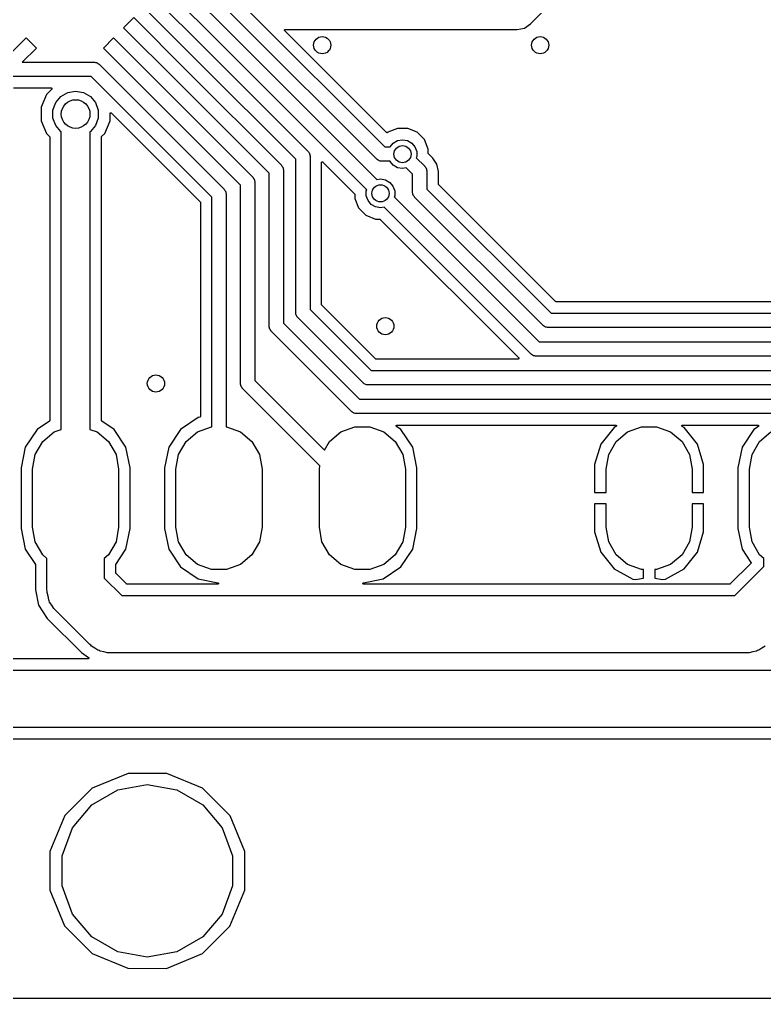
# Model space of a CAD drawing. Extents: x 0.3 to 75.7, y -92.7 to -0.5.
# Drawn here: x 23.12 to 36.11, y -92.72 to -75.65 of the extents above; entities that cross this region are included whole.
import ezdxf

# ---------------------------------------------------------------- set-up
doc = ezdxf.new("R2010")
doc.units = 0
doc.header["$MEASUREMENT"] = 0
doc.layers.add('BLACK', color=7, linetype='CONTINUOUS')

msp = doc.modelspace()

# ---------------------------------------------------------------- linework, layer by layer
at = {"layer": 'Black'}
for p, q in [((26.9168, -75.6543), (25.9976, -74.735)), ((25.8208, -74.9118), (26.74, -75.831)), ((26.5633, -76.0078), (25.644, -75.0886)), ((32.0307, -75.7289), (32.7286, -75.0311)), ((25.4672, -75.2653), (26.3865, -76.1846)), ((26.2097, -76.3614), (25.2905, -75.4421)), ((24.9369, -75.7957), (25.1137, -75.6189)), ((25.1137, -75.6189), (26.0329, -76.5381)), ((27.0936, -75.4775), (29.4911, -77.875)), ((25.8562, -76.7149), (24.9369, -75.7957)), ((29.351, -78.0884), (26.9168, -75.6543)), ((31.7987, -75.825), (31.9243, -75.8)), ((31.9243, -75.8), (32.0307, -75.7289)), ((26.74, -75.831), (26.74, -75.831)), ((26.74, -75.831), (29.3531, -78.444)), ((27.7424, -75.8391), (27.7425, -75.8374)), ((27.7425, -75.8397), (27.7424, -75.8391)), ((27.7425, -75.8357), (27.7427, -75.8352)), ((27.7425, -75.8374), (27.7425, -75.8357)), ((27.7425, -75.8403), (27.7425, -75.8397)), ((27.7431, -75.8419), (27.7425, -75.8403)), ((27.7427, -75.8352), (27.7428, -75.8346)), ((27.7428, -75.8346), (27.7435, -75.8331)), ((27.7436, -75.8435), (27.7431, -75.8419)), ((27.7435, -75.8331), (27.7441, -75.8315)), ((27.7439, -75.844), (27.7436, -75.8435)), ((27.7441, -75.8445), (27.7439, -75.844)), ((27.7441, -75.8315), (27.7445, -75.8311)), ((27.7452, -75.8458), (27.7441, -75.8445)), ((27.7445, -75.8311), (27.7447, -75.8305)), ((27.7447, -75.8305), (27.7459, -75.8293)), ((27.7462, -75.8472), (27.7452, -75.8458)), ((27.7459, -75.8293), (27.747, -75.828)), ((29.5221, -77.6232), (27.7462, -75.8472)), ((27.747, -75.828), (27.7475, -75.8278)), ((27.7475, -75.8278), (27.7479, -75.8274)), ((27.7479, -75.8274), (27.7494, -75.8266)), ((27.7494, -75.8266), (27.7509, -75.8258)), ((27.7509, -75.8258), (27.7515, -75.8257)), ((27.7515, -75.8257), (27.752, -75.8254)), ((27.752, -75.8254), (27.7537, -75.8253)), ((27.7537, -75.8253), (27.7553, -75.825)), ((27.7553, -75.825), (31.7987, -75.825)), ((22.3206, -76.8917), (23.2399, -75.9724)), ((23.2399, -75.9724), (23.4166, -76.1492)), ((24.5834, -76.1492), (24.7601, -75.9724)), ((24.7601, -75.9724), (25.6794, -76.8917)), ((29.1761, -78.6207), (26.5633, -76.0078)), ((26.5633, -76.0078), (26.5633, -76.0078)), ((23.4166, -76.1492), (23.1704, -76.3955)), ((25.5026, -77.0685), (24.5834, -76.1492)), ((26.3865, -76.1846), (28.151, -77.949)), ((23.1704, -76.3955), (24.4205, -76.3955)), ((24.4205, -76.3955), (24.4259, -76.3964)), ((24.4259, -76.3964), (24.4314, -76.3959)), ((24.4314, -76.3959), (24.4471, -76.4002)), ((24.4471, -76.4002), (24.4632, -76.403)), ((24.4632, -76.403), (24.468, -76.4057)), ((24.468, -76.4057), (24.4733, -76.4072)), ((24.4733, -76.4072), (24.4867, -76.4165)), ((24.4867, -76.4165), (24.5008, -76.4247)), ((24.5008, -76.4247), (24.5043, -76.4289)), ((24.5043, -76.4289), (24.5088, -76.4321)), ((24.5088, -76.4321), (26.6884, -78.6116)), ((27.9376, -78.0892), (26.2097, -76.3614)), ((24.3687, -76.6455), (22.9204, -76.6455)), ((26.475, -78.7518), (24.3687, -76.6455)), ((26.0329, -76.5381), (26.0329, -76.5381)), ((26.0329, -76.5381), (27.6884, -78.1936)), ((27.475, -78.3338), (25.8562, -76.7149)), ((25.8562, -76.7149), (25.8562, -76.7149)), ((23.0145, -76.8455), (23.6746, -76.8455)), ((23.5916, -76.9597), (23.5001, -77.1801)), ((23.6838, -76.8677), (23.5916, -76.9597)), ((23.6746, -76.8455), (23.6763, -76.8458)), ((23.6763, -76.8458), (23.678, -76.8459)), ((23.678, -76.8459), (23.6785, -76.8461)), ((23.6785, -76.8461), (23.6791, -76.8462)), ((23.6791, -76.8462), (23.6806, -76.8471)), ((23.6806, -76.8471), (23.6821, -76.8478)), ((23.6821, -76.8478), (23.6825, -76.8482)), ((23.6825, -76.8482), (23.683, -76.8485)), ((23.683, -76.8485), (23.6841, -76.8498)), ((23.6848, -76.8663), (23.6838, -76.8677)), ((23.6841, -76.8498), (23.6853, -76.851)), ((23.6859, -76.865), (23.6848, -76.8663)), ((23.6853, -76.851), (23.6855, -76.8515)), ((23.6855, -76.8515), (23.6859, -76.852)), ((23.6859, -76.852), (23.6865, -76.8536)), ((23.6861, -76.8644), (23.6859, -76.865)), ((23.6864, -76.864), (23.6861, -76.8644)), ((23.6869, -76.8623), (23.6864, -76.864)), ((23.6865, -76.8536), (23.6872, -76.8551)), ((23.6874, -76.8607), (23.6869, -76.8623)), ((23.6872, -76.8551), (23.6873, -76.8557)), ((23.6873, -76.8557), (23.6874, -76.8562)), ((23.6874, -76.8562), (23.6874, -76.8579)), ((23.6874, -76.8579), (23.6876, -76.8596)), ((23.6876, -76.8596), (23.6874, -76.8601)), ((23.6874, -76.8601), (23.6874, -76.8607)), ((23.7523, -77.0992), (23.8419, -76.9924)), ((23.8419, -76.9924), (23.9627, -76.9227)), ((23.9627, -76.9227), (24.1, -76.8985)), ((24.1, -76.8985), (24.2373, -76.9227)), ((24.2373, -76.9227), (24.3581, -76.9924)), ((24.3581, -76.9924), (24.4477, -77.0992)), ((25.6794, -76.8917), (25.6794, -76.8917)), ((25.6794, -76.8917), (27.1884, -78.4007)), ((23.7046, -77.2303), (23.7523, -77.0992)), ((24.4477, -77.0992), (24.4954, -77.2303)), ((26.975, -78.5409), (25.5026, -77.0685)), ((25.5026, -77.0685), (25.5026, -77.0685)), ((23.5001, -77.1801), (23.4999, -77.4188)), ((23.7046, -77.3697), (23.7046, -77.2303)), ((24.4954, -77.2303), (24.4954, -77.3697)), ((24.6999, -77.4199), (24.7, -77.291)), ((24.7, -77.291), (24.7003, -77.2893)), ((24.7003, -77.2893), (24.7005, -77.2876)), ((24.7005, -77.2876), (24.7007, -77.2871)), ((24.7007, -77.2871), (24.7008, -77.2866)), ((24.7008, -77.2866), (24.7016, -77.2851)), ((24.7016, -77.2851), (24.7024, -77.2836)), ((24.7024, -77.2836), (24.7028, -77.2831)), ((24.7028, -77.2831), (24.7031, -77.2826)), ((24.7031, -77.2826), (24.7044, -77.2816)), ((24.7044, -77.2816), (24.7056, -77.2804)), ((24.7056, -77.2804), (24.7061, -77.2801)), ((24.7061, -77.2801), (24.7065, -77.2797)), ((24.7065, -77.2797), (24.7081, -77.2792)), ((24.7081, -77.2792), (24.7096, -77.2785)), ((24.7096, -77.2785), (24.7102, -77.2784)), ((24.7102, -77.2784), (24.7108, -77.2782)), ((24.7108, -77.2782), (24.7125, -77.2782)), ((24.7125, -77.2782), (24.7141, -77.2781)), ((24.7141, -77.2781), (24.7147, -77.2782)), ((24.7147, -77.2782), (24.7153, -77.2782)), ((24.7153, -77.2782), (24.7169, -77.2788)), ((24.7169, -77.2788), (24.7185, -77.2792)), ((24.7185, -77.2792), (24.719, -77.2796)), ((24.719, -77.2796), (24.7195, -77.2798)), ((24.7195, -77.2798), (24.7208, -77.2808)), ((24.7208, -77.2808), (24.7222, -77.2818)), ((24.7222, -77.2818), (26.2712, -78.8308)), ((23.4999, -77.4188), (23.591, -77.6394)), ((23.7523, -77.5008), (23.7046, -77.3697)), ((23.8419, -77.6076), (23.7523, -77.5008)), ((24.4477, -77.5008), (24.3581, -77.6076)), ((24.4954, -77.3697), (24.4477, -77.5008)), ((24.6084, -77.6403), (24.6999, -77.4199)), ((23.591, -77.6394), (23.6462, -77.6947)), ((23.85, -77.6123), (23.8419, -77.6076)), ((23.85, -82.8002), (23.85, -77.6123)), ((24.3581, -77.6076), (24.35, -77.6123)), ((24.35, -77.6123), (24.35, -82.8002)), ((24.5538, -77.6948), (24.6084, -77.6403)), ((29.5231, -77.6238), (29.5221, -77.6232)), ((29.5239, -77.6246), (29.5231, -77.6238)), ((29.5249, -77.6251), (29.5239, -77.6246)), ((29.5258, -77.6258), (29.5249, -77.6251)), ((29.5269, -77.6261), (29.5258, -77.6258)), ((29.528, -77.6265), (29.5269, -77.6261)), ((29.5291, -77.6266), (29.528, -77.6265)), ((29.5302, -77.6269), (29.5291, -77.6266)), ((29.5313, -77.6268), (29.5302, -77.6269)), ((29.5325, -77.6269), (29.5313, -77.6268)), ((29.5336, -77.6266), (29.5325, -77.6269)), ((29.5347, -77.6265), (29.5336, -77.6266)), ((29.5357, -77.6261), (29.5347, -77.6265)), ((29.5368, -77.6258), (29.5357, -77.6261)), ((29.5378, -77.6251), (29.5368, -77.6258)), ((29.5388, -77.6246), (29.5378, -77.6251)), ((29.5396, -77.6238), (29.5388, -77.6246)), ((29.5405, -77.6232), (29.5396, -77.6238)), ((29.5454, -77.6183), (29.5405, -77.6232)), ((29.7109, -77.5499), (29.5454, -77.6183)), ((29.8899, -77.5501), (29.7109, -77.5499)), ((30.0552, -77.6187), (29.8899, -77.5501)), ((30.1817, -77.7454), (30.0552, -77.6187)), ((23.6462, -77.6947), (23.6465, -77.6951)), ((23.6465, -77.6951), (23.647, -77.6955)), ((23.647, -77.6955), (23.6478, -77.697)), ((23.6478, -77.697), (23.6488, -77.6984)), ((23.6488, -77.6984), (23.6489, -77.6989)), ((23.6489, -77.6989), (23.6492, -77.6994)), ((23.6492, -77.6994), (23.6495, -77.7011)), ((23.6495, -77.7011), (23.65, -77.7027)), ((23.65, -77.7027), (23.6499, -77.7033)), ((23.6499, -77.7033), (23.65, -77.7039)), ((23.65, -77.7039), (23.65, -82.6448)), ((24.55, -77.7028), (24.5505, -77.7012)), ((24.5501, -77.7034), (24.55, -77.7028)), ((24.55, -77.704), (24.5501, -77.7034)), ((24.55, -82.6448), (24.55, -77.704)), ((24.5505, -77.7012), (24.5508, -77.6995)), ((24.5508, -77.6995), (24.5511, -77.699)), ((24.5511, -77.699), (24.5512, -77.6985)), ((24.5512, -77.6985), (24.5522, -77.6971)), ((24.5522, -77.6971), (24.553, -77.6956)), ((24.553, -77.6956), (24.5535, -77.6952)), ((24.5535, -77.6952), (24.5538, -77.6948)), ((29.5827, -77.8745), (29.6387, -77.8078)), ((29.6387, -77.8078), (29.7142, -77.7642)), ((29.7142, -77.7642), (29.8, -77.749)), ((29.8, -77.749), (29.8858, -77.7642)), ((29.8858, -77.7642), (29.9613, -77.8078)), ((29.9613, -77.8078), (30.0173, -77.8745)), ((30.2501, -77.9109), (30.1817, -77.7454)), ((28.151, -77.949), (28.1541, -77.9536)), ((28.1541, -77.9536), (28.1583, -77.9571)), ((28.1583, -77.9571), (28.1665, -77.9712)), ((28.1665, -77.9712), (28.1759, -77.9846)), ((28.1759, -77.9846), (28.1773, -77.9899)), ((28.1773, -77.9899), (28.18, -77.9947)), ((28.18, -77.9947), (28.1829, -78.0108)), ((28.1829, -78.0108), (28.1871, -78.0265)), ((29.4911, -77.875), (29.5825, -77.875)), ((29.5825, -77.875), (29.5827, -77.8745)), ((30.0173, -77.8745), (30.0471, -77.9564)), ((30.0471, -77.9564), (30.0471, -78.0436)), ((30.25, -77.985), (30.2501, -77.9109)), ((30.2501, -77.9856), (30.25, -77.985)), ((30.2501, -77.9861), (30.2501, -77.9856)), ((30.2505, -77.9878), (30.2501, -77.9861)), ((30.2508, -77.9894), (30.2505, -77.9878)), ((30.2511, -77.9899), (30.2508, -77.9894)), ((30.2512, -77.9905), (30.2511, -77.9899)), ((30.2522, -77.9919), (30.2512, -77.9905)), ((30.253, -77.9934), (30.2522, -77.9919)), ((30.2535, -77.9937), (30.253, -77.9934)), ((30.2538, -77.9942), (30.2535, -77.9937)), ((30.3289, -78.0693), (30.2538, -77.9942)), ((27.9376, -80.7626), (27.9376, -78.0892)), ((28.1871, -78.0265), (28.1866, -78.032)), ((28.1866, -78.032), (28.1876, -78.0374)), ((28.1876, -78.0374), (28.1876, -80.7108)), ((28.3876, -78.1463), (28.3879, -78.1447)), ((28.3876, -80.6226), (28.3876, -78.1463)), ((28.3879, -78.1447), (28.388, -78.143)), ((28.388, -78.143), (28.3882, -78.1425)), ((28.3882, -78.1425), (28.3883, -78.1419)), ((28.3883, -78.1419), (28.3892, -78.1404)), ((28.3892, -78.1404), (28.3899, -78.1389)), ((28.3899, -78.1389), (28.3903, -78.1385)), ((28.3903, -78.1385), (28.3906, -78.138)), ((28.3906, -78.138), (28.3919, -78.1369)), ((28.3919, -78.1369), (28.3931, -78.1357)), ((28.3931, -78.1357), (28.3936, -78.1354)), ((28.3936, -78.1354), (28.3941, -78.1351)), ((28.3941, -78.1351), (28.3957, -78.1345)), ((28.3957, -78.1345), (28.3972, -78.1338)), ((28.3972, -78.1338), (28.3978, -78.1337)), ((28.3978, -78.1337), (28.3983, -78.1335)), ((28.3983, -78.1335), (28.4, -78.1335)), ((28.4, -78.1335), (28.4017, -78.1334)), ((28.4017, -78.1334), (28.4022, -78.1335)), ((28.4022, -78.1335), (28.4028, -78.1335)), ((28.4028, -78.1335), (28.4044, -78.1341)), ((28.4044, -78.1341), (28.4061, -78.1346)), ((28.4061, -78.1346), (28.4065, -78.1349)), ((28.4065, -78.1349), (28.4071, -78.1351)), ((28.4071, -78.1351), (28.4084, -78.1362)), ((28.4084, -78.1362), (28.4098, -78.1371)), ((28.4098, -78.1371), (28.9623, -78.6897)), ((29.3555, -78.0915), (29.351, -78.0884)), ((29.359, -78.0958), (29.3555, -78.0915)), ((29.3731, -78.1039), (29.359, -78.0958)), ((29.3865, -78.1133), (29.3731, -78.1039)), ((29.3918, -78.1147), (29.3865, -78.1133)), ((29.3966, -78.1175), (29.3918, -78.1147)), ((29.4127, -78.1203), (29.3966, -78.1175)), ((29.4284, -78.1245), (29.4127, -78.1203)), ((29.4339, -78.124), (29.4284, -78.1245)), ((29.4393, -78.125), (29.4339, -78.124)), ((29.5825, -78.125), (29.4393, -78.125)), ((29.5827, -78.1255), (29.5825, -78.125)), ((29.6387, -78.1922), (29.5827, -78.1255)), ((30.0471, -78.0436), (30.04, -78.0632)), ((30.04, -78.0632), (30.1884, -78.2116)), ((30.4, -78.1757), (30.3289, -78.0693)), ((30.425, -78.3013), (30.4, -78.1757)), ((27.475, -81), (27.475, -78.3338)), ((27.6884, -78.1936), (27.6915, -78.1981)), ((27.6915, -78.1981), (27.6958, -78.2016)), ((27.6958, -78.2016), (27.7039, -78.2158)), ((27.7039, -78.2158), (27.7133, -78.2292)), ((27.7133, -78.2292), (27.7147, -78.2345)), ((27.7147, -78.2345), (27.7175, -78.2392)), ((27.7175, -78.2392), (27.7203, -78.2553)), ((27.7203, -78.2553), (27.7245, -78.2711)), ((27.7245, -78.2711), (27.724, -78.2766)), ((27.724, -78.2766), (27.725, -78.282)), ((27.725, -78.282), (27.725, -80.9482)), ((29.7142, -78.2358), (29.6387, -78.1922)), ((29.8, -78.251), (29.7142, -78.2358)), ((29.8631, -78.2398), (29.8, -78.251)), ((29.975, -78.3518), (29.8631, -78.2398)), ((29.975, -78.6607), (29.975, -78.3518)), ((30.1884, -78.2116), (30.1915, -78.2161)), ((30.1915, -78.2161), (30.1958, -78.2197)), ((30.1958, -78.2197), (30.2039, -78.2338)), ((30.2039, -78.2338), (30.2133, -78.2472)), ((30.2133, -78.2472), (30.2147, -78.2525)), ((30.2147, -78.2525), (30.2175, -78.2572)), ((30.2175, -78.2572), (30.2203, -78.2733)), ((30.2203, -78.2733), (30.2245, -78.2891)), ((30.2245, -78.2891), (30.224, -78.2946)), ((30.224, -78.2946), (30.225, -78.3)), ((30.225, -78.3), (30.225, -78.6089)), ((30.425, -78.5207), (30.425, -78.3013)), ((27.1884, -78.4007), (27.1915, -78.4052)), ((27.1915, -78.4052), (27.1958, -78.4087)), ((27.1958, -78.4087), (27.2039, -78.4229)), ((27.2039, -78.4229), (27.2133, -78.4363)), ((27.2133, -78.4363), (27.2147, -78.4416)), ((27.2147, -78.4416), (27.2175, -78.4463)), ((27.2175, -78.4463), (27.2203, -78.4624)), ((27.2203, -78.4624), (27.2245, -78.4782)), ((27.2245, -78.4782), (27.224, -78.4837)), ((27.224, -78.4837), (27.225, -78.4891)), ((27.225, -78.4891), (27.225, -81.9482)), ((29.3531, -78.444), (29.4161, -78.4329)), ((29.4161, -78.4329), (29.5019, -78.4481)), ((29.5019, -78.4481), (29.5774, -78.4916)), ((29.5774, -78.4916), (29.6334, -78.5584)), ((30.4251, -78.5212), (30.425, -78.5207)), ((30.425, -78.5218), (30.4251, -78.5212)), ((30.4255, -78.5234), (30.425, -78.5218)), ((30.4258, -78.5251), (30.4255, -78.5234)), ((30.4261, -78.5256), (30.4258, -78.5251)), ((30.4262, -78.5262), (30.4261, -78.5256)), ((30.4272, -78.5275), (30.4262, -78.5262)), ((30.428, -78.529), (30.4272, -78.5275)), ((30.4285, -78.5294), (30.428, -78.529)), ((30.4288, -78.5298), (30.4285, -78.5294)), ((32.4702, -80.5712), (30.4288, -78.5298)), ((26.6884, -78.6116), (26.6915, -78.6161)), ((26.6915, -78.6161), (26.6958, -78.6197)), ((26.6958, -78.6197), (26.7039, -78.6338)), ((26.7039, -78.6338), (26.7133, -78.6472)), ((26.7133, -78.6472), (26.7147, -78.6525)), ((26.7147, -78.6525), (26.7175, -78.6572)), ((26.7175, -78.6572), (26.7203, -78.6733)), ((26.7203, -78.6733), (26.7245, -78.6891)), ((26.7245, -78.6891), (26.724, -78.6946)), ((26.724, -78.6946), (26.725, -78.7)), ((26.725, -78.7), (26.725, -82.7566)), ((26.975, -82), (26.975, -78.5409)), ((28.9623, -78.6897), (28.9626, -78.6902)), ((28.9626, -78.6902), (28.9631, -78.6905)), ((28.9631, -78.6905), (28.9639, -78.692)), ((28.9639, -78.692), (28.9649, -78.6934)), ((28.9649, -78.6934), (28.965, -78.6939)), ((28.965, -78.6939), (28.9653, -78.6944)), ((28.9653, -78.6944), (28.9656, -78.6961)), ((28.9656, -78.6961), (28.9661, -78.6977)), ((28.9661, -78.6977), (28.966, -78.6983)), ((28.966, -78.6983), (28.9661, -78.6989)), ((28.9661, -78.6989), (28.966, -78.773)), ((29.169, -78.6403), (29.1761, -78.6207)), ((29.169, -78.7275), (29.169, -78.6403)), ((29.6334, -78.5584), (29.6633, -78.6403)), ((29.6633, -78.6403), (29.6633, -78.7275)), ((29.976, -78.6661), (29.975, -78.6607)), ((29.9755, -78.6716), (29.976, -78.6661)), ((29.9797, -78.6873), (29.9755, -78.6716)), ((29.9825, -78.7034), (29.9797, -78.6873)), ((29.9853, -78.7082), (29.9825, -78.7034)), ((30.225, -78.6089), (32.3911, -80.775)), ((26.2712, -78.8308), (26.2715, -78.8313)), ((26.2715, -78.8313), (26.272, -78.8316)), ((26.272, -78.8316), (26.2728, -78.8331)), ((26.2728, -78.8331), (26.2738, -78.8345)), ((26.2738, -78.8345), (26.2739, -78.8351)), ((26.2739, -78.8351), (26.2742, -78.8356)), ((26.2742, -78.8356), (26.2745, -78.8372)), ((26.2745, -78.8372), (26.275, -78.8389)), ((26.275, -78.8389), (26.2749, -78.8394)), ((26.2749, -78.8394), (26.275, -78.84)), ((26.275, -78.84), (26.275, -82.5756)), ((26.475, -82.7566), (26.475, -78.7518)), ((28.966, -78.773), (29.0344, -78.9385)), ((29.1988, -78.8094), (29.169, -78.7275)), ((29.2548, -78.8761), (29.1988, -78.8094)), ((29.6633, -78.7275), (29.6561, -78.7471)), ((29.6561, -78.7471), (32.184, -81.275)), ((29.9867, -78.7135), (29.9853, -78.7082)), ((29.9961, -78.7269), (29.9867, -78.7135)), ((30.0042, -78.741), (29.9961, -78.7269)), ((30.0085, -78.7445), (30.0042, -78.741)), ((30.0116, -78.749), (30.0085, -78.7445)), ((32.251, -80.9884), (30.0116, -78.749)), ((29.0344, -78.9385), (29.1609, -79.0652)), ((29.3303, -78.9197), (29.2548, -78.8761)), ((29.4161, -78.9348), (29.3303, -78.9197)), ((29.4792, -78.9237), (29.4161, -78.9348)), ((32.0438, -81.4884), (29.4792, -78.9237)), ((29.1609, -79.0652), (29.3262, -79.1338)), ((29.3262, -79.1338), (29.4011, -79.1339)), ((29.4011, -79.1339), (29.4017, -79.134)), ((29.4017, -79.134), (29.4022, -79.1339)), ((29.4022, -79.1339), (29.4039, -79.1344)), ((29.4039, -79.1344), (29.4056, -79.1347)), ((29.4056, -79.1347), (29.406, -79.1349)), ((29.406, -79.1349), (29.4066, -79.1351)), ((29.4066, -79.1351), (29.408, -79.1361)), ((29.408, -79.1361), (29.4095, -79.1369)), ((29.4095, -79.1369), (29.4098, -79.1374)), ((29.4098, -79.1374), (29.4103, -79.1377)), ((29.4103, -79.1377), (31.8254, -81.5528)), ((32.4706, -80.5715), (32.4702, -80.5712)), ((32.471, -80.572), (32.4706, -80.5715)), ((32.4725, -80.5728), (32.471, -80.572)), ((32.4738, -80.5738), (32.4725, -80.5728)), ((32.4744, -80.5739), (32.4738, -80.5738)), ((32.4749, -80.5742), (32.4744, -80.5739)), ((32.4766, -80.5745), (32.4749, -80.5742)), ((32.4782, -80.575), (32.4766, -80.5745)), ((32.4788, -80.5749), (32.4782, -80.575)), ((32.4793, -80.575), (32.4788, -80.5749)), ((50.9987, -80.575), (32.4793, -80.575)), ((28.1876, -80.7108), (29.2518, -81.775)), ((28.3877, -80.6231), (28.3876, -80.6226)), ((28.3876, -80.6237), (28.3877, -80.6231)), ((28.3881, -80.6253), (28.3876, -80.6237)), ((28.3883, -80.627), (28.3881, -80.6253)), ((28.3886, -80.6275), (28.3883, -80.627)), ((28.3888, -80.6281), (28.3886, -80.6275)), ((28.3898, -80.6294), (28.3888, -80.6281)), ((28.3906, -80.6309), (28.3898, -80.6294)), ((28.391, -80.6313), (28.3906, -80.6309)), ((28.3914, -80.6318), (28.391, -80.6313)), ((29.3308, -81.5712), (28.3914, -80.6318)), ((27.9385, -80.768), (27.9376, -80.7626)), ((27.938, -80.7735), (27.9385, -80.768)), ((27.9423, -80.7892), (27.938, -80.7735)), ((27.9451, -80.8053), (27.9423, -80.7892)), ((27.9479, -80.8101), (27.9451, -80.8053)), ((27.9493, -80.8154), (27.9479, -80.8101)), ((27.9586, -80.8288), (27.9493, -80.8154)), ((27.9668, -80.8429), (27.9586, -80.8288)), ((27.971, -80.8464), (27.9668, -80.8429)), ((27.9742, -80.851), (27.971, -80.8464)), ((29.1116, -81.9884), (27.9742, -80.851)), ((32.3911, -80.775), (51, -80.775)), ((27.476, -81.0054), (27.475, -81)), ((27.4755, -81.0109), (27.476, -81.0054)), ((27.4797, -81.0267), (27.4755, -81.0109)), ((27.4825, -81.0428), (27.4797, -81.0267)), ((27.4853, -81.0475), (27.4825, -81.0428)), ((27.4867, -81.0528), (27.4853, -81.0475)), ((27.4961, -81.0662), (27.4867, -81.0528)), ((27.5042, -81.0803), (27.4961, -81.0662)), ((27.5085, -81.0839), (27.5042, -81.0803)), ((27.5116, -81.0884), (27.5085, -81.0839)), ((28.9116, -82.4884), (27.5116, -81.0884)), ((27.725, -80.9482), (29.0518, -82.275)), ((32.2555, -80.9915), (32.251, -80.9884)), ((32.259, -80.9958), (32.2555, -80.9915)), ((32.2731, -81.0039), (32.259, -80.9958)), ((32.2865, -81.0133), (32.2731, -81.0039)), ((32.2918, -81.0147), (32.2865, -81.0133)), ((32.2966, -81.0175), (32.2918, -81.0147)), ((32.3127, -81.0203), (32.2966, -81.0175)), ((32.3284, -81.0245), (32.3127, -81.0203)), ((32.3339, -81.024), (32.3284, -81.0245)), ((32.3393, -81.025), (32.3339, -81.024)), ((50.9482, -81.025), (32.3393, -81.025)), ((32.184, -81.275), (49, -81.275)), ((29.3313, -81.5715), (29.3308, -81.5712)), ((29.3316, -81.572), (29.3313, -81.5715)), ((29.3331, -81.5728), (29.3316, -81.572)), ((29.3345, -81.5738), (29.3331, -81.5728)), ((29.3351, -81.5739), (29.3345, -81.5738)), ((29.3356, -81.5742), (29.3351, -81.5739)), ((29.3372, -81.5745), (29.3356, -81.5742)), ((29.3389, -81.575), (29.3372, -81.5745)), ((29.3394, -81.5749), (29.3389, -81.575)), ((29.34, -81.575), (29.3394, -81.5749)), ((31.8162, -81.575), (29.34, -81.575)), ((31.8179, -81.5747), (31.8162, -81.575)), ((31.8196, -81.5746), (31.8179, -81.5747)), ((31.8201, -81.5743), (31.8196, -81.5746)), ((31.8207, -81.5742), (31.8201, -81.5743)), ((31.8221, -81.5734), (31.8207, -81.5742)), ((31.8237, -81.5726), (31.8221, -81.5734)), ((31.8241, -81.5722), (31.8237, -81.5726)), ((31.8246, -81.572), (31.8241, -81.5722)), ((31.8257, -81.5707), (31.8246, -81.572)), ((31.8254, -81.5528), (31.8264, -81.5542)), ((31.8269, -81.5695), (31.8257, -81.5707)), ((31.8264, -81.5542), (31.8275, -81.5555)), ((31.8271, -81.5689), (31.8269, -81.5695)), ((31.8275, -81.5685), (31.8271, -81.5689)), ((31.8275, -81.5555), (31.8277, -81.556)), ((31.8281, -81.5669), (31.8275, -81.5685)), ((31.8277, -81.556), (31.828, -81.5565)), ((31.828, -81.5565), (31.8285, -81.5581)), ((31.8288, -81.5654), (31.8281, -81.5669)), ((31.8285, -81.5581), (31.829, -81.5597)), ((31.829, -81.5643), (31.8288, -81.5648)), ((31.8288, -81.5648), (31.8288, -81.5654)), ((31.829, -81.5597), (31.829, -81.5603)), ((31.829, -81.5603), (31.8292, -81.5609)), ((31.8292, -81.5609), (31.829, -81.5626)), ((31.829, -81.5626), (31.829, -81.5643)), ((32.0483, -81.4915), (32.0438, -81.4884)), ((32.0519, -81.4958), (32.0483, -81.4915)), ((32.066, -81.5039), (32.0519, -81.4958)), ((32.0794, -81.5133), (32.066, -81.5039)), ((32.0847, -81.5147), (32.0794, -81.5133)), ((32.0895, -81.5175), (32.0847, -81.5147)), ((32.1056, -81.5203), (32.0895, -81.5175)), ((32.1213, -81.5245), (32.1056, -81.5203)), ((32.1268, -81.524), (32.1213, -81.5245)), ((32.1322, -81.525), (32.1268, -81.524)), ((48.9482, -81.525), (32.1322, -81.525)), ((29.2518, -81.775), (31.9251, -81.775)), ((31.9251, -81.775), (39.5, -81.775)), ((26.976, -82.0054), (26.975, -82)), ((26.9755, -82.0109), (26.976, -82.0054)), ((26.9797, -82.0267), (26.9755, -82.0109)), ((26.9825, -82.0428), (26.9797, -82.0267)), ((26.9853, -82.0475), (26.9825, -82.0428)), ((26.9867, -82.0528), (26.9853, -82.0475)), ((26.9961, -82.0662), (26.9867, -82.0528)), ((27.0042, -82.0803), (26.9961, -82.0662)), ((27.0085, -82.0839), (27.0042, -82.0803)), ((27.0116, -82.0884), (27.0085, -82.0839)), ((28.3603, -83.437), (27.0116, -82.0884)), ((27.225, -81.9482), (28.4392, -83.1625)), ((29.1161, -81.9915), (29.1116, -81.9884)), ((29.1197, -81.9958), (29.1161, -81.9915)), ((29.1338, -82.0039), (29.1197, -81.9958)), ((29.1472, -82.0133), (29.1338, -82.0039)), ((29.1525, -82.0147), (29.1472, -82.0133)), ((29.1572, -82.0175), (29.1525, -82.0147)), ((29.1733, -82.0203), (29.1572, -82.0175)), ((29.1891, -82.0245), (29.1733, -82.0203)), ((29.1946, -82.024), (29.1891, -82.0245)), ((29.2, -82.025), (29.1946, -82.024)), ((31.9251, -82.025), (29.2, -82.025)), ((39.4482, -82.025), (31.9251, -82.025)), ((29.0518, -82.275), (31.718, -82.275)), ((31.718, -82.275), (37.5, -82.275)), ((26.2365, -82.5939), (25.9284, -82.7998)), ((26.2645, -82.5883), (26.2365, -82.5939)), ((26.2665, -82.5876), (26.2645, -82.5883)), ((26.2685, -82.5868), (26.2665, -82.5876)), ((26.2686, -82.5867), (26.2685, -82.5868)), ((26.2687, -82.5867), (26.2686, -82.5867)), ((26.2703, -82.5853), (26.2687, -82.5867)), ((26.272, -82.5839), (26.2703, -82.5853)), ((26.2721, -82.5837), (26.272, -82.5838)), ((26.272, -82.5838), (26.272, -82.5839)), ((26.2732, -82.5819), (26.2721, -82.5837)), ((26.2742, -82.58), (26.2732, -82.5819)), ((26.2743, -82.5797), (26.2742, -82.5799)), ((26.2742, -82.5799), (26.2742, -82.58)), ((26.2746, -82.5777), (26.2743, -82.5797)), ((26.275, -82.5756), (26.2746, -82.5777)), ((28.9161, -82.4915), (28.9116, -82.4884)), ((28.9197, -82.4958), (28.9161, -82.4915)), ((28.9338, -82.5039), (28.9197, -82.4958)), ((28.9472, -82.5133), (28.9338, -82.5039)), ((28.9525, -82.5147), (28.9472, -82.5133)), ((28.9572, -82.5175), (28.9525, -82.5147)), ((28.9733, -82.5203), (28.9572, -82.5175)), ((28.9891, -82.5245), (28.9733, -82.5203)), ((28.9946, -82.524), (28.9891, -82.5245)), ((29, -82.525), (28.9946, -82.524)), ((31.718, -82.525), (29, -82.525)), ((37.4482, -82.525), (31.718, -82.525)), ((23.4284, -82.7998), (23.2225, -83.1079)), ((23.6442, -82.6556), (23.4284, -82.7998)), ((23.6456, -82.6543), (23.6442, -82.6556)), ((23.647, -82.6531), (23.6456, -82.6543)), ((23.6472, -82.6528), (23.647, -82.6531)), ((23.6475, -82.6525), (23.6472, -82.6528)), ((23.6483, -82.6508), (23.6475, -82.6525)), ((23.6492, -82.6492), (23.6483, -82.6508)), ((23.6493, -82.6488), (23.6492, -82.6492)), ((23.6495, -82.6484), (23.6493, -82.6488)), ((23.6497, -82.6466), (23.6495, -82.6484)), ((23.65, -82.6448), (23.6497, -82.6466)), ((23.725, -82.8457), (23.85, -82.8002)), ((24.35, -82.8002), (24.475, -82.8457)), ((24.5503, -82.6466), (24.55, -82.6448)), ((24.5505, -82.6484), (24.5503, -82.6466)), ((24.5507, -82.6488), (24.5505, -82.6484)), ((24.5508, -82.6492), (24.5507, -82.6488)), ((24.5517, -82.6508), (24.5508, -82.6492)), ((24.5525, -82.6525), (24.5517, -82.6508)), ((24.5528, -82.6528), (24.5525, -82.6525)), ((24.553, -82.6531), (24.5528, -82.6528)), ((24.5545, -82.6543), (24.553, -82.6531)), ((24.5558, -82.6556), (24.5545, -82.6543)), ((24.7716, -82.7998), (24.5558, -82.6556)), ((24.9774, -83.1079), (24.7716, -82.7998)), ((25.9284, -82.7998), (25.7225, -83.1079)), ((26.225, -82.8457), (26.4698, -82.7566)), ((26.4698, -82.7566), (26.475, -82.7566)), ((26.725, -82.7566), (26.7302, -82.7566)), ((26.7302, -82.7566), (26.975, -82.8457)), ((28.725, -82.8457), (28.9698, -82.7566)), ((28.9698, -82.7566), (29.2302, -82.7566)), ((29.2302, -82.7566), (29.475, -82.8457)), ((29.6896, -82.7371), (29.6897, -82.7365)), ((29.6897, -82.7387), (29.6896, -82.7371)), ((29.6897, -82.7357), (29.6903, -82.7343)), ((29.6897, -82.7365), (29.6897, -82.7357)), ((29.6897, -82.7403), (29.6897, -82.7387)), ((29.69, -82.7409), (29.6897, -82.7403)), ((29.69, -82.7416), (29.69, -82.7409)), ((29.6907, -82.743), (29.69, -82.7416)), ((29.6903, -82.7343), (29.6906, -82.7328)), ((29.6906, -82.7328), (29.691, -82.7322)), ((29.6913, -82.7445), (29.6907, -82.743)), ((29.691, -82.7322), (29.6913, -82.7315)), ((29.6913, -82.7315), (29.6923, -82.7303)), ((29.6917, -82.745), (29.6913, -82.7445)), ((29.692, -82.7457), (29.6917, -82.745)), ((29.6932, -82.7468), (29.692, -82.7457)), ((29.6923, -82.7303), (29.6931, -82.729)), ((29.6931, -82.729), (29.6937, -82.7286)), ((29.6942, -82.748), (29.6932, -82.7468)), ((29.6937, -82.7286), (29.6942, -82.728)), ((29.6942, -82.728), (29.6955, -82.7273)), ((29.6948, -82.7483), (29.6942, -82.748)), ((29.6953, -82.7488), (29.6948, -82.7483)), ((29.7716, -82.7998), (29.6953, -82.7488)), ((29.6955, -82.7273), (29.6968, -82.7263)), ((29.6968, -82.7263), (29.6975, -82.7261)), ((29.6975, -82.7261), (29.6981, -82.7258)), ((29.6981, -82.7258), (29.6996, -82.7255)), ((29.6996, -82.7255), (29.7011, -82.7251)), ((29.7011, -82.7251), (29.7018, -82.7251)), ((29.7018, -82.7251), (29.7025, -82.725)), ((29.7025, -82.725), (33.5164, -82.725)), ((29.9774, -83.1079), (29.7716, -82.7998)), ((33.4891, -82.7677), (33.2553, -83.0573)), ((33.5226, -82.7494), (33.4891, -82.7677)), ((33.5164, -82.725), (33.5177, -82.7252)), ((33.5177, -82.7252), (33.519, -82.7253)), ((33.519, -82.7253), (33.5199, -82.7256)), ((33.5199, -82.7256), (33.5209, -82.7258)), ((33.5209, -82.7258), (33.522, -82.7264)), ((33.522, -82.7264), (33.5232, -82.7269)), ((33.5237, -82.7486), (33.5226, -82.7494)), ((33.5232, -82.7269), (33.5239, -82.7276)), ((33.5248, -82.748), (33.5237, -82.7486)), ((33.5239, -82.7276), (33.5248, -82.728)), ((33.5248, -82.728), (33.5256, -82.729)), ((33.5254, -82.7472), (33.5248, -82.748)), ((33.5262, -82.7466), (33.5254, -82.7472)), ((33.5256, -82.729), (33.5266, -82.7299)), ((33.5269, -82.7455), (33.5262, -82.7466)), ((33.5266, -82.7299), (33.5271, -82.7308)), ((33.5277, -82.7445), (33.5269, -82.7455)), ((33.5271, -82.7308), (33.5277, -82.7315)), ((33.5277, -82.7315), (33.5281, -82.7327)), ((33.528, -82.7436), (33.5277, -82.7445)), ((33.5285, -82.7427), (33.528, -82.7436)), ((33.5281, -82.7327), (33.5287, -82.7339)), ((33.5288, -82.7415), (33.5285, -82.7427)), ((33.5287, -82.7339), (33.5289, -82.7348)), ((33.5292, -82.7403), (33.5288, -82.7415)), ((33.5289, -82.7348), (33.5292, -82.7357)), ((33.5292, -82.7357), (33.5292, -82.737)), ((33.5292, -82.737), (33.5294, -82.7383)), ((33.5294, -82.7383), (33.5292, -82.7393)), ((33.5292, -82.7393), (33.5292, -82.7403)), ((33.725, -82.8457), (33.9698, -82.7566)), ((33.9698, -82.7566), (34.2302, -82.7566)), ((34.2302, -82.7566), (34.475, -82.8457)), ((34.6706, -82.7383), (34.6708, -82.737)), ((34.6708, -82.7393), (34.6706, -82.7383)), ((34.6708, -82.7357), (34.6711, -82.7348)), ((34.6708, -82.737), (34.6708, -82.7357)), ((34.6708, -82.7403), (34.6708, -82.7393)), ((34.6712, -82.7415), (34.6708, -82.7403)), ((34.6711, -82.7348), (34.6713, -82.7339)), ((34.6715, -82.7427), (34.6712, -82.7415)), ((34.6713, -82.7339), (34.6719, -82.7327)), ((34.672, -82.7436), (34.6715, -82.7427)), ((34.6719, -82.7327), (34.6723, -82.7315)), ((34.6723, -82.7445), (34.672, -82.7436)), ((34.6723, -82.7315), (34.6729, -82.7308)), ((34.6731, -82.7455), (34.6723, -82.7445)), ((34.6729, -82.7308), (34.6734, -82.7299)), ((34.6738, -82.7466), (34.6731, -82.7455)), ((34.6734, -82.7299), (34.6744, -82.729)), ((34.6746, -82.7472), (34.6738, -82.7466)), ((34.6744, -82.729), (34.6752, -82.728)), ((34.6752, -82.748), (34.6746, -82.7472)), ((34.6752, -82.728), (34.6761, -82.7276)), ((34.6763, -82.7486), (34.6752, -82.748)), ((34.6761, -82.7276), (34.6768, -82.7269)), ((34.6774, -82.7494), (34.6763, -82.7486)), ((34.6768, -82.7269), (34.678, -82.7264)), ((34.7109, -82.7677), (34.6774, -82.7494)), ((34.678, -82.7264), (34.6791, -82.7258)), ((34.6791, -82.7258), (34.6801, -82.7256)), ((34.6801, -82.7256), (34.681, -82.7253)), ((34.681, -82.7253), (34.6823, -82.7252)), ((34.6823, -82.7252), (34.6836, -82.725)), ((34.6836, -82.725), (35.9975, -82.725)), ((34.9447, -83.0573), (34.7109, -82.7677)), ((35.9284, -82.7998), (35.7225, -83.1079)), ((36.0047, -82.7488), (35.9284, -82.7998)), ((35.9975, -82.725), (35.9982, -82.7251)), ((35.9982, -82.7251), (35.9989, -82.7251)), ((35.9989, -82.7251), (36.0004, -82.7255)), ((36.0004, -82.7255), (36.0019, -82.7258)), ((36.0019, -82.7258), (36.0025, -82.7261)), ((36.0025, -82.7261), (36.0032, -82.7263)), ((36.0032, -82.7263), (36.0045, -82.7273)), ((36.0045, -82.7273), (36.0058, -82.728)), ((36.0052, -82.7483), (36.0047, -82.7488)), ((36.0058, -82.748), (36.0052, -82.7483)), ((36.0058, -82.728), (36.0063, -82.7286)), ((36.0068, -82.7468), (36.0058, -82.748)), ((36.0063, -82.7286), (36.0069, -82.729)), ((36.008, -82.7457), (36.0068, -82.7468)), ((36.0069, -82.729), (36.0077, -82.7303)), ((36.0077, -82.7303), (36.0087, -82.7315)), ((36.0083, -82.745), (36.008, -82.7457)), ((36.0087, -82.7445), (36.0083, -82.745)), ((36.0087, -82.7315), (36.009, -82.7322)), ((36.0093, -82.743), (36.0087, -82.7445)), ((36.009, -82.7322), (36.0094, -82.7328)), ((36.0099, -82.7416), (36.0093, -82.743)), ((36.0094, -82.7328), (36.0097, -82.7343)), ((36.0097, -82.7343), (36.0103, -82.7357)), ((36.01, -82.7409), (36.0099, -82.7416)), ((36.0103, -82.7403), (36.01, -82.7409)), ((36.0103, -82.7357), (36.0103, -82.7365)), ((36.0103, -82.7365), (36.0104, -82.7371)), ((36.0104, -82.7371), (36.0103, -82.7387)), ((36.0103, -82.7387), (36.0103, -82.7403)), ((23.5255, -83.0131), (23.725, -82.8457)), ((24.475, -82.8457), (24.6745, -83.0131)), ((26.0255, -83.0131), (26.225, -82.8457)), ((26.975, -82.8457), (27.1745, -83.0131)), ((28.5255, -83.0131), (28.725, -82.8457)), ((29.475, -82.8457), (29.6745, -83.0131)), ((33.5255, -83.0131), (33.725, -82.8457)), ((34.475, -82.8457), (34.6745, -83.0131)), ((36.0255, -83.0131), (36.225, -82.8457)), ((23.2225, -83.1079), (23.15, -83.4726)), ((23.3952, -83.2387), (23.5255, -83.0131)), ((24.6745, -83.0131), (24.8048, -83.2387)), ((25.05, -83.4726), (24.9774, -83.1079)), ((25.7225, -83.1079), (25.65, -83.4726)), ((25.8952, -83.2387), (26.0255, -83.0131)), ((27.1745, -83.0131), (27.3048, -83.2387)), ((28.4392, -83.1625), (28.5255, -83.0131)), ((29.6745, -83.0131), (29.8048, -83.2387)), ((30.05, -83.4726), (29.9774, -83.1079)), ((33.2553, -83.0573), (33.15, -83.4149)), ((33.3952, -83.2387), (33.5255, -83.0131)), ((34.6745, -83.0131), (34.8048, -83.2387)), ((35.05, -83.4149), (34.9447, -83.0573)), ((35.7225, -83.1079), (35.65, -83.4726)), ((35.8952, -83.2387), (36.0255, -83.0131)), ((23.35, -83.4952), (23.3952, -83.2387)), ((24.8048, -83.2387), (24.85, -83.4952)), ((25.85, -83.4952), (25.8952, -83.2387)), ((27.3048, -83.2387), (27.35, -83.4952)), ((29.8048, -83.2387), (29.85, -83.4952)), ((33.35, -83.4952), (33.3952, -83.2387)), ((34.8048, -83.2387), (34.85, -83.4952)), ((35.85, -83.4952), (35.8952, -83.2387)), ((23.15, -83.4726), (23.15, -84.5274)), ((25.05, -84.5274), (25.05, -83.4726)), ((25.65, -83.4726), (25.65, -84.5274)), ((28.35, -83.4952), (28.3603, -83.437)), ((30.05, -84.087), (30.05, -83.4726)), ((33.15, -83.4149), (33.15, -83.9)), ((35.05, -83.9), (35.05, -83.4149)), ((35.65, -83.4726), (35.65, -84.5274)), ((23.35, -84.5048), (23.35, -83.4952)), ((24.85, -83.4952), (24.85, -84.5048)), ((25.85, -84.5048), (25.85, -83.4952)), ((27.35, -83.4952), (27.35, -84.5048)), ((28.35, -84.5048), (28.35, -83.4952)), ((29.85, -83.4952), (29.85, -84.5048)), ((33.35, -83.9), (33.35, -83.4952)), ((34.85, -83.4952), (34.85, -83.9)), ((35.85, -84.5048), (35.85, -83.4952)), ((33.15, -83.9), (33.35, -83.9)), ((34.85, -83.9), (35.05, -83.9)), ((30.05, -84.5274), (30.05, -84.087)), ((33.15, -84.1), (33.15, -84.5851)), ((33.35, -84.1), (33.15, -84.1)), ((33.35, -84.5048), (33.35, -84.1)), ((34.85, -84.1), (34.85, -84.5048)), ((35.05, -84.1), (34.85, -84.1)), ((35.05, -84.5851), (35.05, -84.1)), ((23.3952, -84.7613), (23.35, -84.5048)), ((24.85, -84.5048), (24.8048, -84.7613)), ((25.8952, -84.7613), (25.85, -84.5048)), ((27.35, -84.5048), (27.3048, -84.7613)), ((28.3952, -84.7613), (28.35, -84.5048)), ((29.85, -84.5048), (29.8048, -84.7613)), ((33.3952, -84.7613), (33.35, -84.5048)), ((34.85, -84.5048), (34.8048, -84.7613)), ((35.8952, -84.7613), (35.85, -84.5048)), ((23.15, -84.5274), (23.2225, -84.8921)), ((24.9774, -84.8921), (25.05, -84.5274)), ((25.65, -84.5274), (25.7225, -84.8921)), ((29.9774, -84.8921), (30.05, -84.5274)), ((33.15, -84.5851), (33.2553, -84.9427)), ((34.9447, -84.9427), (35.05, -84.5851)), ((35.65, -84.5274), (35.7225, -84.8921)), ((23.5255, -84.9869), (23.3952, -84.7613)), ((24.8048, -84.7613), (24.6745, -84.9869)), ((26.0255, -84.9869), (25.8952, -84.7613)), ((27.3048, -84.7613), (27.1745, -84.9869)), ((28.5255, -84.9869), (28.3952, -84.7613)), ((29.8048, -84.7613), (29.6745, -84.9869)), ((33.5255, -84.9869), (33.3952, -84.7613)), ((34.8048, -84.7613), (34.6745, -84.9869)), ((36.0255, -84.9869), (35.8952, -84.7613)), ((23.2225, -84.8921), (23.3978, -85.1544)), ((23.6, -85.0494), (23.5255, -84.9869)), ((24.6745, -84.9869), (24.6, -85.0494)), ((24.8022, -85.1544), (24.9774, -84.8921)), ((25.7225, -84.8921), (25.9284, -85.2002)), ((26.225, -85.1543), (26.0255, -84.9869)), ((27.1745, -84.9869), (26.975, -85.1543)), ((28.725, -85.1543), (28.5255, -84.9869)), ((29.6745, -84.9869), (29.475, -85.1543)), ((29.7716, -85.2002), (29.9774, -84.8921)), ((33.2553, -84.9427), (33.4891, -85.2323)), ((33.725, -85.1543), (33.5255, -84.9869)), ((34.6745, -84.9869), (34.475, -85.1543)), ((34.7109, -85.2323), (34.9447, -84.9427)), ((35.7225, -84.8921), (35.875, -85.1203)), ((36.1, -85.0494), (36.0255, -84.9869)), ((23.3978, -85.1544), (23.3984, -85.1558)), ((23.3984, -85.1558), (23.3992, -85.1572)), ((23.3992, -85.1572), (23.3993, -85.1579)), ((23.3993, -85.1579), (23.3996, -85.1585)), ((23.3996, -85.1585), (23.3997, -85.1601)), ((23.3997, -85.1601), (23.4, -85.1616)), ((23.4, -85.1616), (23.4, -85.5987)), ((23.6, -85.6), (23.6, -85.0494)), ((24.6, -85.0494), (24.6, -85.3929)), ((24.8, -85.1616), (24.8003, -85.1601)), ((24.8, -85.3047), (24.8, -85.1616)), ((24.8003, -85.1601), (24.8004, -85.1585)), ((24.8004, -85.1585), (24.8007, -85.1579)), ((24.8007, -85.1579), (24.8008, -85.1572)), ((24.8008, -85.1572), (24.8016, -85.1558)), ((24.8016, -85.1558), (24.8022, -85.1544)), ((26.4698, -85.2434), (26.225, -85.1543)), ((26.975, -85.1543), (26.7302, -85.2434)), ((28.9698, -85.2434), (28.725, -85.1543)), ((29.475, -85.1543), (29.2302, -85.2434)), ((33.9698, -85.2434), (33.725, -85.1543)), ((34.475, -85.1543), (34.2302, -85.2434)), ((35.8734, -85.1367), (35.5139, -85.4962)), ((35.8746, -85.135), (35.8734, -85.1367)), ((35.8758, -85.1332), (35.8746, -85.135)), ((35.875, -85.1203), (35.8758, -85.1222)), ((35.8758, -85.1222), (35.8767, -85.1241)), ((35.8759, -85.1331), (35.8758, -85.1332)), ((35.876, -85.133), (35.8759, -85.1331)), ((35.8765, -85.1309), (35.876, -85.133)), ((35.8771, -85.1289), (35.8765, -85.1309)), ((35.8767, -85.1241), (35.8768, -85.1243)), ((35.8768, -85.1243), (35.8768, -85.1244)), ((35.8768, -85.1244), (35.877, -85.1265)), ((35.877, -85.1265), (35.8771, -85.1286)), ((35.8771, -85.1286), (35.8771, -85.1288)), ((35.8771, -85.1288), (35.8771, -85.1289)), ((36.1, -85.1929), (36.1, -85.0494)), ((24.8001, -85.3052), (24.8, -85.3047)), ((24.8, -85.3058), (24.8001, -85.3052)), ((24.8005, -85.3074), (24.8, -85.3058)), ((24.8008, -85.3091), (24.8005, -85.3074)), ((24.8011, -85.3096), (24.8008, -85.3091)), ((24.8012, -85.3102), (24.8011, -85.3096)), ((24.8022, -85.3115), (24.8012, -85.3102)), ((24.803, -85.313), (24.8022, -85.3115)), ((24.8035, -85.3134), (24.803, -85.313)), ((24.8038, -85.3139), (24.8035, -85.3134)), ((24.9861, -85.4962), (24.8038, -85.3139)), ((25.9284, -85.2002), (26.2365, -85.4061)), ((26.7302, -85.2434), (26.4698, -85.2434)), ((29.2302, -85.2434), (28.9698, -85.2434)), ((29.4635, -85.4061), (29.7716, -85.2002)), ((33.4891, -85.2323), (33.8164, -85.4106)), ((34, -85.2434), (33.9698, -85.2434)), ((34, -85.3948), (34, -85.2434)), ((34.2302, -85.2434), (34.2, -85.2434)), ((34.2, -85.2434), (34.2, -85.3948)), ((34.3836, -85.4106), (34.7109, -85.2323)), ((35.5929, -85.7), (36.1, -85.1929)), ((24.6, -85.3929), (24.9071, -85.7)), ((24.9866, -85.4965), (24.9861, -85.4962)), ((24.987, -85.497), (24.9866, -85.4965)), ((24.9885, -85.4978), (24.987, -85.497)), ((24.9898, -85.4988), (24.9885, -85.4978)), ((24.9904, -85.4989), (24.9898, -85.4988)), ((24.9909, -85.4992), (24.9904, -85.4989)), ((24.9926, -85.4995), (24.9909, -85.4992)), ((24.9942, -85.5), (24.9926, -85.4995)), ((24.9948, -85.4999), (24.9942, -85.5)), ((24.9953, -85.5), (24.9948, -85.4999)), ((26.5766, -85.5), (24.9953, -85.5)), ((26.2365, -85.4061), (26.5791, -85.4742)), ((26.5775, -85.4998), (26.5766, -85.5)), ((26.5785, -85.4998), (26.5775, -85.4998)), ((26.5798, -85.4994), (26.5785, -85.4998)), ((26.5791, -85.4742), (26.58, -85.4746)), ((26.581, -85.4992), (26.5798, -85.4994)), ((26.58, -85.4746), (26.581, -85.4748)), ((26.581, -85.4748), (26.5821, -85.4754)), ((26.5819, -85.4987), (26.581, -85.4992)), ((26.5828, -85.4984), (26.5819, -85.4987)), ((26.5821, -85.4754), (26.5833, -85.4759)), ((26.5838, -85.4976), (26.5828, -85.4984)), ((26.5833, -85.4759), (26.5841, -85.4765)), ((26.5849, -85.497), (26.5838, -85.4976)), ((26.5841, -85.4765), (26.5849, -85.477)), ((26.5849, -85.477), (26.5857, -85.478)), ((26.5856, -85.4962), (26.5849, -85.497)), ((26.5863, -85.4956), (26.5856, -85.4962)), ((26.5857, -85.478), (26.5867, -85.4789)), ((26.587, -85.4945), (26.5863, -85.4956)), ((26.5867, -85.4789), (26.5872, -85.4797)), ((26.5878, -85.4935), (26.587, -85.4945)), ((26.5872, -85.4797), (26.5878, -85.4805)), ((26.5878, -85.4805), (26.5883, -85.4817)), ((26.5882, -85.4926), (26.5878, -85.4935)), ((26.5887, -85.4917), (26.5882, -85.4926)), ((26.5883, -85.4817), (26.5889, -85.4828)), ((26.5889, -85.4905), (26.5887, -85.4917)), ((26.5889, -85.4828), (26.589, -85.4838)), ((26.5894, -85.4893), (26.5889, -85.4905)), ((26.589, -85.4838), (26.5894, -85.4847)), ((26.5894, -85.4847), (26.5894, -85.486)), ((26.5894, -85.486), (26.5896, -85.4873)), ((26.5896, -85.4873), (26.5894, -85.4883)), ((26.5894, -85.4883), (26.5894, -85.4893)), ((29.1104, -85.4873), (29.1106, -85.486)), ((29.1106, -85.4883), (29.1104, -85.4873)), ((29.1106, -85.4847), (29.111, -85.4838)), ((29.1106, -85.486), (29.1106, -85.4847)), ((29.1106, -85.4893), (29.1106, -85.4883)), ((29.1111, -85.4905), (29.1106, -85.4893)), ((29.111, -85.4838), (29.1111, -85.4828)), ((29.1111, -85.4828), (29.1117, -85.4817)), ((29.1113, -85.4917), (29.1111, -85.4905)), ((29.1118, -85.4926), (29.1113, -85.4917)), ((29.1117, -85.4817), (29.1122, -85.4805)), ((29.1122, -85.4935), (29.1118, -85.4926)), ((29.1122, -85.4805), (29.1128, -85.4797)), ((29.113, -85.4945), (29.1122, -85.4935)), ((29.1128, -85.4797), (29.1133, -85.4789)), ((29.1137, -85.4956), (29.113, -85.4945)), ((29.1133, -85.4789), (29.1143, -85.478)), ((29.1144, -85.4962), (29.1137, -85.4956)), ((29.1143, -85.478), (29.1151, -85.477)), ((29.1151, -85.497), (29.1144, -85.4962)), ((29.1151, -85.477), (29.1159, -85.4765)), ((29.1162, -85.4976), (29.1151, -85.497)), ((29.1159, -85.4765), (29.1167, -85.4759)), ((29.1172, -85.4984), (29.1162, -85.4976)), ((29.1167, -85.4759), (29.1179, -85.4754)), ((29.1181, -85.4987), (29.1172, -85.4984)), ((29.1179, -85.4754), (29.119, -85.4748)), ((29.119, -85.4992), (29.1181, -85.4987)), ((29.119, -85.4748), (29.12, -85.4746)), ((29.1202, -85.4994), (29.119, -85.4992)), ((29.12, -85.4746), (29.1209, -85.4742)), ((29.1215, -85.4998), (29.1202, -85.4994)), ((29.1209, -85.4742), (29.4635, -85.4061)), ((29.1225, -85.4998), (29.1215, -85.4998)), ((29.1234, -85.5), (29.1225, -85.4998)), ((35.5047, -85.5), (29.1234, -85.5)), ((33.8164, -85.4106), (33.8641, -85.4204)), ((33.8641, -85.4204), (34, -85.3948)), ((34.2, -85.3948), (34.3359, -85.4204)), ((34.3359, -85.4204), (34.3836, -85.4106)), ((35.5052, -85.4999), (35.5047, -85.5)), ((35.5058, -85.5), (35.5052, -85.4999)), ((35.5074, -85.4995), (35.5058, -85.5)), ((35.5091, -85.4992), (35.5074, -85.4995)), ((35.5096, -85.4989), (35.5091, -85.4992)), ((35.5102, -85.4988), (35.5096, -85.4989)), ((35.5115, -85.4978), (35.5102, -85.4988)), ((35.513, -85.497), (35.5115, -85.4978)), ((35.5134, -85.4965), (35.513, -85.497)), ((35.5139, -85.4962), (35.5134, -85.4965)), ((23.4, -85.5987), (23.4535, -85.8678)), ((23.6038, -85.6217), (23.6, -85.6)), ((23.6019, -85.6436), (23.6038, -85.6217)), ((23.6188, -85.7067), (23.6019, -85.6436)), ((24.9071, -85.7), (35.5929, -85.7)), ((23.4535, -85.8678), (23.6059, -86.0959)), ((23.6302, -85.771), (23.6188, -85.7067)), ((23.6412, -85.7901), (23.6302, -85.771)), ((23.6468, -85.8113), (23.6412, -85.7901)), ((23.6843, -85.8648), (23.6468, -85.8113)), ((23.717, -85.9214), (23.6843, -85.8648)), ((23.7338, -85.9355), (23.717, -85.9214)), ((23.7464, -85.9536), (23.7338, -85.9355)), ((24.3464, -86.5536), (23.7464, -85.9536)), ((23.6059, -86.0959), (24.2041, -86.6941)), ((24.3645, -86.5662), (24.3464, -86.5536)), ((24.2041, -86.6941), (24.327, -86.7762)), ((24.3786, -86.583), (24.3645, -86.5662)), ((24.4352, -86.6157), (24.3786, -86.583)), ((24.4887, -86.6532), (24.4352, -86.6157)), ((24.5099, -86.6588), (24.4887, -86.6532)), ((24.529, -86.6698), (24.5099, -86.6588)), ((24.5933, -86.6812), (24.529, -86.6698)), ((24.6564, -86.6981), (24.5933, -86.6812)), ((24.6783, -86.6962), (24.6564, -86.6981)), ((24.7, -86.7), (24.6783, -86.6962)), ((35.8, -86.7), (24.7, -86.7)), ((35.8217, -86.6962), (35.8, -86.7)), ((35.8436, -86.6981), (35.8217, -86.6962)), ((35.9067, -86.6812), (35.8436, -86.6981)), ((35.971, -86.6698), (35.9067, -86.6812)), ((35.9901, -86.6588), (35.971, -86.6698)), ((36.0113, -86.6532), (35.9901, -86.6588)), ((36.0648, -86.6157), (36.0113, -86.6532)), ((36.1214, -86.583), (36.0648, -86.6157)), ((24.3198, -86.8), (13.3953, -86.8)), ((24.3205, -86.7999), (24.3198, -86.8)), ((24.3212, -86.7999), (24.3205, -86.7999)), ((24.3227, -86.7995), (24.3212, -86.7999)), ((24.3242, -86.7992), (24.3227, -86.7995)), ((24.3249, -86.7989), (24.3242, -86.7992)), ((24.3255, -86.7987), (24.3249, -86.7989)), ((24.3268, -86.7977), (24.3255, -86.7987)), ((24.3282, -86.797), (24.3268, -86.7977)), ((24.327, -86.7762), (24.3275, -86.7767)), ((24.3275, -86.7767), (24.3282, -86.777)), ((24.3282, -86.777), (24.3292, -86.7782)), ((24.3286, -86.7964), (24.3282, -86.797)), ((24.3292, -86.796), (24.3286, -86.7964)), ((24.3292, -86.7782), (24.3303, -86.7793)), ((24.3301, -86.7947), (24.3292, -86.796)), ((24.3311, -86.7935), (24.3301, -86.7947)), ((24.3303, -86.7793), (24.3306, -86.78)), ((24.3306, -86.78), (24.3311, -86.7805)), ((24.3311, -86.7805), (24.3316, -86.782)), ((24.3313, -86.7928), (24.3311, -86.7935)), ((24.3317, -86.7922), (24.3313, -86.7928)), ((24.3316, -86.782), (24.3323, -86.7834)), ((24.3321, -86.7907), (24.3317, -86.7922)), ((24.3326, -86.7893), (24.3321, -86.7907)), ((24.3323, -86.7834), (24.3324, -86.7841)), ((24.3324, -86.7841), (24.3326, -86.7847)), ((24.3326, -86.7847), (24.3326, -86.7863)), ((24.3326, -86.7863), (24.3328, -86.7878)), ((24.3328, -86.7878), (24.3326, -86.7885)), ((24.3326, -86.7885), (24.3326, -86.7893)), ((13.3071, -87), (47.3929, -87)), ((47.6, -88), (13.1, -88)), ((13.1013, -88.2), (47.5987, -88.2)), ((25.0133, -88.7997), (24.3883, -89.058)), ((25.6896, -88.8003), (25.0133, -88.7997)), ((26.3142, -89.0597), (25.6896, -88.8003)), ((24.3883, -89.058), (23.9097, -89.5358)), ((24.3821, -89.3465), (24.835, -89.0851)), ((24.835, -89.0851), (25.35, -88.9943)), ((25.35, -88.9943), (25.865, -89.0851)), ((25.865, -89.0851), (26.3179, -89.3465)), ((26.792, -89.5383), (26.3142, -89.0597)), ((24.046, -89.7471), (24.3821, -89.3465)), ((26.3179, -89.3465), (26.654, -89.7471)), ((23.9097, -89.5358), (23.6503, -90.1604)), ((27.0503, -90.1633), (26.792, -89.5383)), ((23.8671, -90.2385), (24.046, -89.7471)), ((26.654, -89.7471), (26.8329, -90.2385)), ((23.6503, -90.1604), (23.6497, -90.8367)), ((23.8671, -90.7615), (23.8671, -90.2385)), ((26.8329, -90.2385), (26.8329, -90.7615)), ((27.0497, -90.8392), (27.0503, -90.1633)), ((24.046, -91.2529), (23.8671, -90.7615)), ((26.8329, -90.7615), (26.654, -91.2529)), ((23.6497, -90.8367), (23.908, -91.4617)), ((26.7904, -91.4642), (27.0497, -90.8396)), ((27.0497, -90.8396), (27.0497, -90.8392)), ((27.0497, -90.8392), (27.0497, -90.8392)), ((24.3821, -91.6535), (24.046, -91.2529)), ((26.654, -91.2529), (26.3179, -91.6535)), ((23.908, -91.4617), (24.3858, -91.9403)), ((26.3117, -91.942), (26.7904, -91.4642)), ((24.835, -91.9149), (24.3821, -91.6535)), ((26.3179, -91.6535), (25.865, -91.9149)), ((24.3858, -91.9403), (25.0104, -92.1997)), ((25.35, -92.0057), (24.835, -91.9149)), ((25.865, -91.9149), (25.35, -92.0057)), ((25.6867, -92.2003), (26.3117, -91.942)), ((25.0104, -92.1997), (25.6867, -92.2003)), ((75.712, -92.725), (0.288, -92.725))]:
    msp.add_line(p, q, dxfattribs=at)
for centre, radius in [((28.4, -76.1), 0.15), ((32.2, -76.1), 0.15), ((24.1, -77.3), 0.25), ((29.8, -78), 0.15), ((29.4161, -78.6839), 0.15), ((29.5, -81), 0.15), ((25.5, -82), 0.15)]:
    msp.add_circle(centre, radius, dxfattribs=at)

doc.saveas('drawing.dxf')
